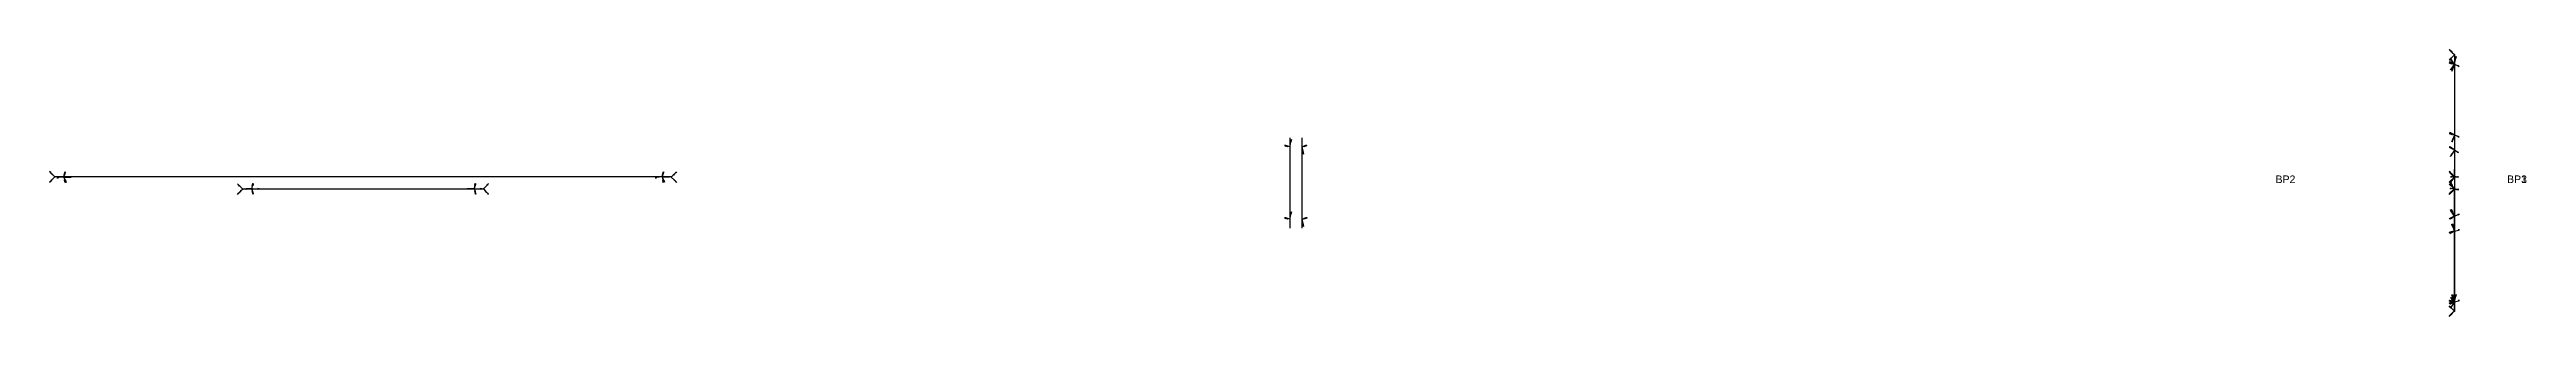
# Model space of a CAD drawing. Header units: millimetres. Extents: x -13916 to 13, y -89 to 89.
# Drawn here: x -1635 to 13, y -89 to 89 of the extents above; entities that cross this region are included whole.
import ezdxf

# ---------------------------------------------------------------- set-up
doc = ezdxf.new("R2010")
doc.units = ezdxf.units.MM
for name, color, linetype in [('AutoDetect_40_11', 1, 'Continuous'), ('AutoDetect_41_13', 1, 'Continuous'), ('AutoDetect_42_1', 1, 'Continuous'), ('AutoDetect_43_2', 1, 'Continuous'), ('AutoDetect_46_4', 1, 'Continuous'), ('AutoDetect_47_5', 1, 'Continuous'), ('AutoDetect_66_3', 1, 'Continuous'), ('AutoDetect_66_6', 1, 'Continuous'), ('AutoDetect_66_9', 1, 'Continuous'), ('AutoDetect_67_0', 1, 'Continuous'), ('AutoDetect_67_12', 1, 'Continuous'), ('AutoDetect_67_8', 1, 'Continuous'), ('AutoDetect_68_7', 1, 'Continuous'), ('AutoDetect_69_10', 1, 'Continuous'), ('Lasche_ID_GUID_8446B62E_D2A5_450f_8CBC_BC5C9A2F1504', 1, 'Continuous')]:
    doc.layers.add(name, color=color, linetype=linetype)
doc.styles.get("Standard").update_dxf_attribs({"font": 'arial.ttf'})

# ---------------------------------------------------------------- blocks, each defined once
blk = doc.blocks.new('Kontrollpunkt')
at = {"color": 0}
for q in [(0, 6), (8, 0), (0, 0, 4)]:
    blk.add_line((0, 0), q, dxfattribs=at)
for points in [[(0.25, 8, -0.25), (-0.25, 8, -0.25), (-0.25, 8, 0.25), (0, 10, 0), (-0.25, 8, -0.25), (0.25, 8, 0.25), (0, 10, 0), (0.25, 8, -0.25), (0.25, 8, 0.25), (-0.25, 8, 0.25)], [(0.25, 6, -0.25), (-0.25, 6, -0.25), (-0.25, 6, 0.25), (0, 8, 0), (-0.25, 6, -0.25), (0.25, 6, 0.25), (0, 8, 0), (0.25, 6, -0.25), (0.25, 6, 0.25), (-0.25, 6, 0.25)], [(0.25, 0.25, 4), (-0.25, 0.25, 4), (-0.25, -0.25, 4), (0, 0, 6), (-0.25, 0.25, 4), (0.25, -0.25, 4), (0, 0, 6), (0.25, 0.25, 4), (0.25, -0.25, 4), (-0.25, -0.25, 4)], [(0.25, 0.25, 6), (-0.25, 0.25, 6), (-0.25, -0.25, 6), (0, 0, 8), (-0.25, 0.25, 6), (0.25, -0.25, 6), (0, 0, 8), (0.25, 0.25, 6), (0.25, -0.25, 6), (-0.25, -0.25, 6)], [(0.25, 0.25, 8), (-0.25, 0.25, 8), (-0.25, -0.25, 8), (0, 0, 10), (-0.25, 0.25, 8), (0.25, -0.25, 8), (0, 0, 10), (0.25, 0.25, 8), (0.25, -0.25, 8), (-0.25, -0.25, 8)], [(8, 0.25, -0.25), (8, 0.25, 0.25), (8, -0.25, 0.25), (10, 0, 0), (8, 0.25, 0.25), (8, -0.25, -0.25), (10, 0, 0), (8, 0.25, -0.25), (8, -0.25, -0.25), (8, -0.25, 0.25)]]:
    blk.add_polyline3d(points, dxfattribs=at)

msp = doc.modelspace()

# ---------------------------------------------------------------- linework, layer by layer
at = {"layer": 'AutoDetect_40_11', "color": 1}
msp.add_line((-809.7, 30, -90), (-809.7, -30, -90), dxfattribs=at)
at = {"layer": 'AutoDetect_41_13', "color": 1}
msp.add_line((-801.7, 30, -90), (-801.7, -30, -90), dxfattribs=at)
at = {"layer": 'AutoDetect_42_1', "color": 1}
msp.add_line((-1221, 4, -250), (-1631, 4, -250), dxfattribs=at)
at = {"layer": 'AutoDetect_43_2', "color": 1}
msp.add_line((-1221, 4, -270), (-1631, 4, -270), dxfattribs=at)
at = {"layer": 'AutoDetect_46_4', "color": 1}
msp.add_line((-1346, -4, -250), (-1506, -4, -250), dxfattribs=at)
at = {"layer": 'AutoDetect_47_5', "color": 1}
msp.add_line((-1346, -4, -270), (-1506, -4, -270), dxfattribs=at)
at = {"layer": 'AutoDetect_66_3', "color": 1}
msp.add_line((-35, -4, -120.7), (-35, -4, -419.3), dxfattribs=at)
at = {"layer": 'AutoDetect_66_3', "color": 1, "extrusion": (-1, 0, 0)}
for centre, start, end in [((22, -419.3, 35), 180, 225), ((22, -120.7, 35), 135, 180)]:
    msp.add_arc(centre, 18, start, end, dxfattribs=at)
at = {"layer": 'AutoDetect_66_6', "color": 1}
msp.add_line((-35, -84.9, -102.7), (-35, -22, -102.7), dxfattribs=at)
at = {"layer": 'AutoDetect_66_6', "color": 1, "extrusion": (-1, 0, 0)}
msp.add_arc((22, -120.7, 35), 18, 90, 135, dxfattribs=at)
at = {"layer": 'AutoDetect_66_9', "color": 1}
msp.add_line((-35, -84.9, -437.3), (-35, -22, -437.3), dxfattribs=at)
at = {"layer": 'AutoDetect_66_9', "color": 1, "extrusion": (1, 0, 0)}
msp.add_arc((-22, -419.3, -35), 18, 270, 315, dxfattribs=at)
at = {"layer": 'AutoDetect_67_0', "color": 1}
msp.add_line((-35, 4, -419.3), (-35, 4, -120.7), dxfattribs=at)
at = {"layer": 'AutoDetect_67_0', "color": 1, "extrusion": (-1, 0, 0)}
for centre, start, end in [((-22, -120.7, 35), 0, 45), ((-22, -419.3, 35), 315, 0)]:
    msp.add_arc(centre, 18, start, end, dxfattribs=at)
at = {"layer": 'AutoDetect_67_12', "color": 1}
msp.add_line((-35, 84.9, -437.3), (-35, 22, -437.3), dxfattribs=at)
at = {"layer": 'AutoDetect_67_12', "color": 1, "extrusion": (-1, 0, 0)}
msp.add_arc((-22, -419.3, 35), 18, 270, 315, dxfattribs=at)
at = {"layer": 'AutoDetect_67_8', "color": 1}
msp.add_line((-35, 84.9, -102.7), (-35, 22, -102.7), dxfattribs=at)
at = {"layer": 'AutoDetect_67_8', "color": 1, "extrusion": (1, 0, 0)}
msp.add_arc((22, -120.7, -35), 18, 90, 135, dxfattribs=at)
at = {"layer": 'AutoDetect_68_7', "color": 1}
msp.add_line((-35, 85, -450), (-35, -85, -450), dxfattribs=at)
at = {"layer": 'AutoDetect_69_10', "color": 1}
msp.add_line((-35, 85, -90), (-35, -85, -90), dxfattribs=at)

# ---------------------------------------------------------------- block references
at = {"layer": 'AutoDetect_40_11', "color": 1, "extrusion": (-0.696364, 0.173648, 0.696364), "xscale": 0.5000000000000001, "yscale": 0.5000000000000001, "zscale": 0.5000000000000001, "rotation": 180}
for p in [(172.6, -615.7, 505.3), (219.2, -607.6, 497)]:
    msp.add_blockref('Kontrollpunkt', p, dxfattribs=at)
at = {"layer": 'AutoDetect_41_13', "color": 1, "extrusion": (0.696364, 0.173648, 0.696364), "xscale": 0.4999999999999999, "yscale": 0.4999999999999999, "zscale": 0.4999999999999999, "rotation": 180}
for p in [(217.3, 473, -616.8), (170.7, 481.1, -625.1)]:
    msp.add_blockref('Kontrollpunkt', p, dxfattribs=at)
at = {"layer": 'AutoDetect_42_1', "color": 1, "extrusion": (0.173648, 0.696364, 0.696364), "xscale": 0.5000000000000001, "yscale": 0.5000000000000001, "zscale": 0.5000000000000001, "rotation": 27.8314788373321}
for p in [(1577.7, 91.7, -453.5), (1191.6, 24.6, -384.4)]:
    msp.add_blockref('Kontrollpunkt', p, dxfattribs=at)
at = {"layer": 'AutoDetect_43_2', "color": 1, "extrusion": (0.173648, 0.696364, -0.696364), "xscale": 0.5, "yscale": 0.5, "zscale": 0.5, "rotation": 160.2978477668322}
for p in [(1577.7, -464.9, -91.4), (1191.6, -397.8, -22.3)]:
    msp.add_blockref('Kontrollpunkt', p, dxfattribs=at)
at = {"layer": 'AutoDetect_46_4', "color": 1, "extrusion": (0.173648, -0.696364, 0.696364), "xscale": 0.5000000000000001, "yscale": 0.5000000000000001, "zscale": 0.5000000000000001, "rotation": 342.8383509003531}
for p in [(-1456.4, 70.6, -431.8), (-1312.8, 45.7, -406.1)]:
    msp.add_blockref('Kontrollpunkt', p, dxfattribs=at)
at = {"layer": 'AutoDetect_47_5', "color": 1, "extrusion": (0.173648, -0.696364, -0.696364), "xscale": 0.5000000000000001, "yscale": 0.5000000000000001, "zscale": 0.5000000000000001, "rotation": 199.7021522331678}
for p in [(-1456.4, -443.8, -69.7), (-1312.8, -418.9, -44)]:
    msp.add_blockref('Kontrollpunkt', p, dxfattribs=at)
at = {"layer": 'AutoDetect_66_3', "color": 1, "extrusion": (-0.650895, -0.650895, -0.390732), "xscale": 0.5, "yscale": 0.5, "zscale": 0.5, "rotation": 116.9857351929234}
msp.add_blockref('Kontrollpunkt', (-21.9, -100.3, 72.5), dxfattribs=at)
at = {"layer": 'AutoDetect_66_3', "color": 1, "extrusion": (-0.704416, -0.704416, -0.087156), "xscale": 0.5, "yscale": 0.5, "zscale": 0.5, "rotation": 96.48014043852946}
msp.add_blockref('Kontrollpunkt', (-21.9, -117.8, 38), dxfattribs=at)
at = {"layer": 'AutoDetect_66_3', "color": 1, "extrusion": (-0.696364, -0.696364, 0.173647), "xscale": 0.5, "yscale": 0.5, "zscale": 0.5, "rotation": 77.24864572636923}
for p in [(-21.9, -407.9, -43.9), (-21.9, -163, -0.7)]:
    msp.add_blockref('Kontrollpunkt', p, dxfattribs=at)
at = {"layer": 'AutoDetect_66_3', "color": 1, "extrusion": (-0.650896, -0.650895, 0.39073), "xscale": 0.5, "yscale": 0.5, "zscale": 0.5, "rotation": 63.01437079299762}
msp.add_blockref('Kontrollpunkt', (-21.9, -396.7, -138.4), dxfattribs=at)
at = {"layer": 'AutoDetect_66_6', "color": 1, "extrusion": (-0.650895, -0.390731, -0.650896), "xscale": 0.5, "yscale": 0.5, "zscale": 0.5, "rotation": 86.34575571969913}
msp.add_blockref('Kontrollpunkt', (0.8, -51.1, 98.2), dxfattribs=at)
at = {"layer": 'AutoDetect_66_6', "color": 1, "extrusion": (-0.696364, -0.173648, -0.696365), "xscale": 0.5000000000000001, "yscale": 0.5000000000000001, "zscale": 0.5000000000000001, "rotation": 81.23482814321727}
for p in [(22.6, -44.7, 101.4), (68.1, -36.8, 109.6)]:
    msp.add_blockref('Kontrollpunkt', p, dxfattribs=at)
at = {"layer": 'AutoDetect_66_9', "color": 1, "extrusion": (-0.650896, -0.390731, 0.650895), "xscale": 0.5000000000000001, "yscale": 0.5000000000000001, "zscale": 0.5000000000000001, "rotation": 83.40414670259017}
msp.add_blockref('Kontrollpunkt', (0.8, -358.9, -253.3), dxfattribs=at)
at = {"layer": 'AutoDetect_66_9', "color": 1, "extrusion": (-0.696365, -0.173648, 0.696364), "xscale": 0.5, "yscale": 0.5, "zscale": 0.5, "rotation": 91.4177933974608}
for p in [(22.6, -342.9, -274.6), (68.1, -350.8, -266.4)]:
    msp.add_blockref('Kontrollpunkt', p, dxfattribs=at)
at = {"layer": 'AutoDetect_67_0', "color": 1, "extrusion": (-0.650896, 0.650895, 0.39073), "xscale": 0.5, "yscale": 0.5, "zscale": 0.5, "rotation": 291.3420907947095}
msp.add_blockref('Kontrollpunkt', (21.9, -396.7, -138.4), dxfattribs=at)
at = {"layer": 'AutoDetect_67_0', "color": 1, "extrusion": (-0.704416, 0.704416, 0.087155), "xscale": 0.5, "yscale": 0.5, "zscale": 0.5, "rotation": 274.9810287247107}
msp.add_blockref('Kontrollpunkt', (21.9, -420.1, -9.1), dxfattribs=at)
at = {"layer": 'AutoDetect_67_0', "color": 1, "extrusion": (-0.696364, 0.696364, -0.173649), "xscale": 0.5, "yscale": 0.5, "zscale": 0.5, "rotation": 260.1488827441794}
for p in [(21.9, -123.9, 49.9), (21.9, -368.7, 93)]:
    msp.add_blockref('Kontrollpunkt', p, dxfattribs=at)
at = {"layer": 'AutoDetect_67_0', "color": 1, "extrusion": (-0.650895, 0.650895, -0.390732), "xscale": 0.5, "yscale": 0.5, "zscale": 0.5, "rotation": 248.6578211791728}
msp.add_blockref('Kontrollpunkt', (21.9, -100.3, 72.5), dxfattribs=at)
at = {"layer": 'AutoDetect_67_12', "color": 1, "extrusion": (-0.696365, 0.173648, 0.696364), "xscale": 0.5000000000000001, "yscale": 0.5000000000000001, "zscale": 0.5000000000000001, "rotation": 261.8614089456185}
for p in [(-68.1, -350.8, -266.4), (-22.6, -342.9, -274.6)]:
    msp.add_blockref('Kontrollpunkt', p, dxfattribs=at)
at = {"layer": 'AutoDetect_67_12', "color": 1, "extrusion": (-0.650896, 0.390731, 0.650895), "xscale": 0.4999999999999999, "yscale": 0.4999999999999999, "zscale": 0.4999999999999999, "rotation": 268.7304393235222}
msp.add_blockref('Kontrollpunkt', (-0.8, -358.9, -253.3), dxfattribs=at)
at = {"layer": 'AutoDetect_67_8', "color": 1, "extrusion": (-0.696364, 0.173648, -0.696365), "xscale": 0.5000000000000001, "yscale": 0.5000000000000001, "zscale": 0.5000000000000001, "rotation": 278.1385549077876}
for p in [(-68.1, -36.8, 109.6), (-22.6, -44.7, 101.4)]:
    msp.add_blockref('Kontrollpunkt', p, dxfattribs=at)
at = {"layer": 'AutoDetect_67_8', "color": 1, "extrusion": (-0.650895, 0.390731, -0.650896), "xscale": 0.5, "yscale": 0.5, "zscale": 0.5, "rotation": 271.2695048058775}
msp.add_blockref('Kontrollpunkt', (-0.8, -51.1, 98.2), dxfattribs=at)
at = {"layer": 'AutoDetect_68_7', "color": 1, "extrusion": (-0.696364, 0.173648, -0.696365), "xscale": 0.5, "yscale": 0.5, "zscale": 0.5, "rotation": 27.45003682940357}
for p in [(-68.2, -286, 351.5), (85.1, -312.6, 324)]:
    msp.add_blockref('Kontrollpunkt', p, dxfattribs=at)
at = {"layer": 'AutoDetect_69_10', "color": 1, "extrusion": (-0.696365, 0.173648, 0.696364), "xscale": 0.5000000000000001, "yscale": 0.5000000000000001, "zscale": 0.5000000000000001, "rotation": 180}
for p in [(-68.2, -101.6, -24.6), (85.1, -74.9, -52)]:
    msp.add_blockref('Kontrollpunkt', p, dxfattribs=at)
at = {"layer": 'Lasche_ID_GUID_8446B62E_D2A5_450f_8CBC_BC5C9A2F1504', "color": 2, "extrusion": (-0.707107, 0.707107, -7.07107e-07), "xscale": 0.5000000000000001, "yscale": 0.5000000000000001, "zscale": 0.5000000000000001, "rotation": 269.9999594857658}
for p in [(-35.4, -450, 84.9), (-35.4, -437.4, 84.9), (-35.4, -102.6, 84.9), (-35.4, -90, 84.9)]:
    msp.add_blockref('Kontrollpunkt', p, dxfattribs=at)
at = {"layer": 'Lasche_ID_GUID_8446B62E_D2A5_450f_8CBC_BC5C9A2F1504', "color": 2, "extrusion": (-0.707107, 0.707107, 0), "xscale": 0.5000000000000001, "yscale": 0.5000000000000001, "zscale": 0.5000000000000001, "rotation": 270}
for p in [(1150.5, -270, 1156.2), (1150.5, -250, 1156.2)]:
    msp.add_blockref('Kontrollpunkt', p, dxfattribs=at)
at = {"layer": 'Lasche_ID_GUID_8446B62E_D2A5_450f_8CBC_BC5C9A2F1504', "color": 2, "extrusion": (0.707107, 0.707107, 0), "xscale": 0.5000000000000001, "yscale": 0.5000000000000001, "zscale": 0.5000000000000001, "rotation": 90.00000000000001}
for p in [(866.2, -270, -860.6), (866.2, -250, -860.6)]:
    msp.add_blockref('Kontrollpunkt', p, dxfattribs=at)
at = {"layer": 'Lasche_ID_GUID_8446B62E_D2A5_450f_8CBC_BC5C9A2F1504', "color": 2, "extrusion": (-0.707107, -0.707107, 0), "xscale": 0.5000000000000001, "yscale": 0.5000000000000001, "zscale": 0.5000000000000001, "rotation": 90}
for p in [(-1062.1, -270, 1067.8), (-1062.1, -250, 1067.8)]:
    msp.add_blockref('Kontrollpunkt', p, dxfattribs=at)
at = {"layer": 'Lasche_ID_GUID_8446B62E_D2A5_450f_8CBC_BC5C9A2F1504', "color": 2, "extrusion": (0.707107, -0.707107, 0), "xscale": 0.5000000000000001, "yscale": 0.5000000000000001, "zscale": 0.5000000000000001, "rotation": 270}
for p in [(-954.6, -270, -949), (-954.6, -250, -949)]:
    msp.add_blockref('Kontrollpunkt', p, dxfattribs=at)
at = {"layer": 'Lasche_ID_GUID_8446B62E_D2A5_450f_8CBC_BC5C9A2F1504', "color": 2, "extrusion": (-0.707107, -0.707107, -7.07107e-07), "xscale": 0.5000000000000001, "yscale": 0.5000000000000001, "zscale": 0.5000000000000001, "rotation": 90.00004051423421}
for p in [(35.4, -90, 84.9), (35.4, -102.6, 84.9), (35.4, -437.4, 84.9), (35.4, -450, 84.9)]:
    msp.add_blockref('Kontrollpunkt', p, dxfattribs=at)

# ---------------------------------------------------------------- texts
at = {"layer": 'Lasche_ID_GUID_8446B62E_D2A5_450f_8CBC_BC5C9A2F1504', "color": 5}
for s, p in [('BP2', (-154, 0)), ('BP3', (0, 0, -459.4)), ('BP1', (0, 0))]:
    msp.add_text(s, height=5, dxfattribs=at).set_placement(p)

doc.saveas('drawing.dxf')
